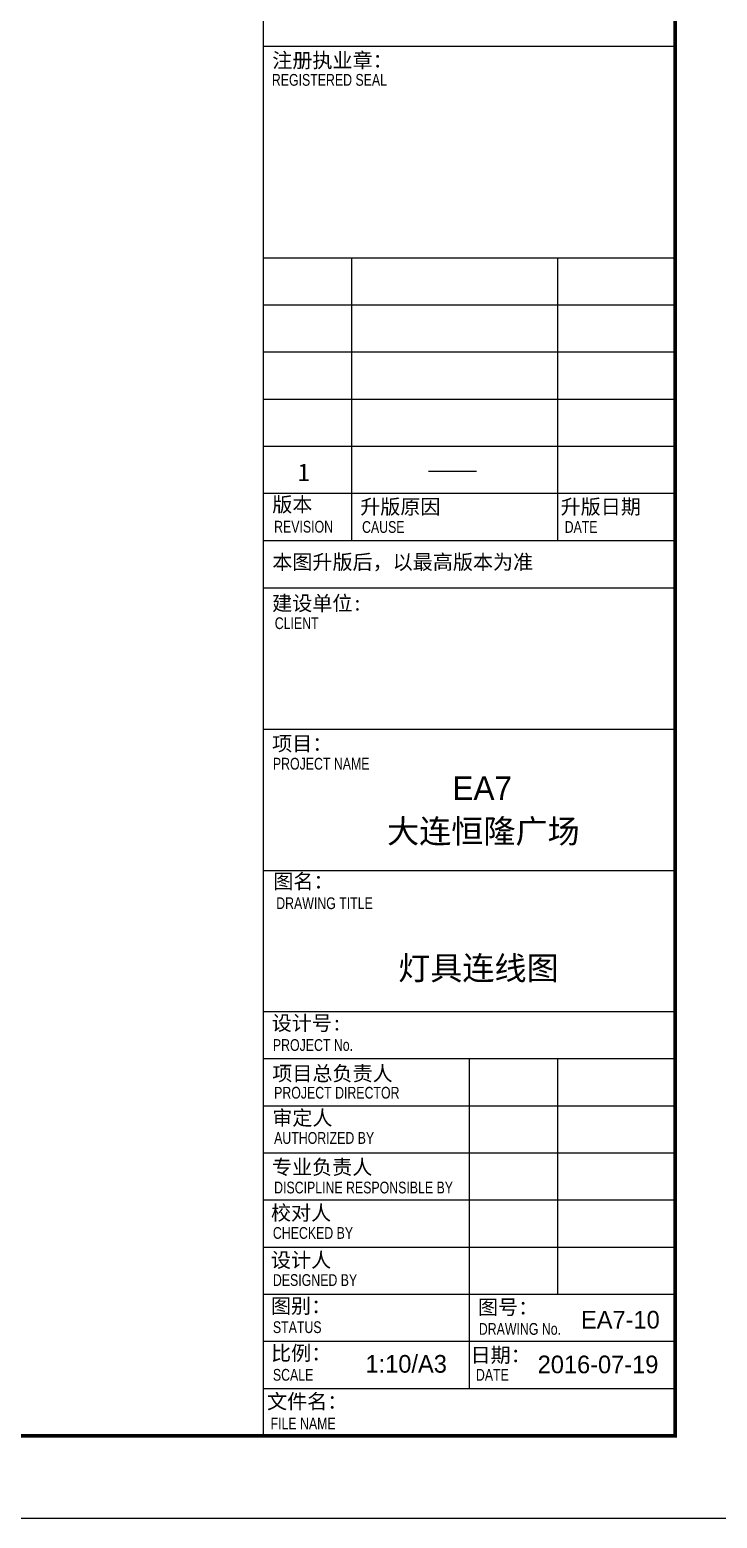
# Model space of a CAD drawing. Header units: millimetres. Extents: x 346472 to 732256, y -34068 to -15883.
# Drawn here: x 572586 to 577645, y -34068 to -23124 of the extents above; entities that cross this region are included whole.
import ezdxf

# ---------------------------------------------------------------- set-up
doc = ezdxf.new("R2010")
doc.units = ezdxf.units.MM
doc.header["$LTSCALE"] = 7
doc.layers.add('图框', color=9, linetype='Continuous')
doc.styles.add('ARIAL', font='Arial.ttf')
doc.styles.get("Standard").update_dxf_attribs({"font": 'STKaiti.ttf'})
doc.styles.add('图签-仿宋', font='')
doc.styles.add('图签-黑体', font='')
doc.styles.get('图签-仿宋').set_extended_font_data('FangSong_GB2312')
doc.styles.get('图签-黑体').set_extended_font_data('SimHei')

msp = doc.modelspace()

# ---------------------------------------------------------------- linework, layer by layer
at = {"layer": '图框', "color": 251}
for p, q in [((574304.3, -16489.1), (574304.3, -33462)), ((574304.3, -23243.6), (577335.2, -23243.6)), ((577335.2, -24802.4), (574304.3, -24802.4)), ((574953.8, -24802.4), (574953.8, -26880.7)), ((576469.2, -24802.4), (576469.2, -26880.7)), ((577335.2, -25148.8), (574304.3, -25148.8)), ((577335.2, -25495.1), (574304.3, -25495.1)), ((577335.2, -25841.5), (574304.3, -25841.5)), ((577335.2, -26187.9), (574304.3, -26187.9)), ((575520.2, -26368.6), (575874, -26368.6)), ((577335.2, -26534.3), (574304.3, -26534.3)), ((577335.2, -26880.7), (574304.3, -26880.7)), ((574304.3, -27227.1), (577335.2, -27227.1)), ((574304.3, -28266.2), (577335.2, -28266.2)), ((574304.3, -29305.4), (577335.2, -29305.4)), ((577335.2, -30344.5), (574304.3, -30344.5)), ((577335.2, -30690.9), (574304.3, -30690.9)), ((575819.8, -30690.9), (575819.8, -33115.6)), ((576469.2, -30690.9), (576469.2, -32422.9)), ((577335.2, -31037.3), (574304.3, -31037.3)), ((577335.2, -31383.7), (574304.3, -31383.7)), ((577335.2, -31730.1), (574304.3, -31730.1)), ((577335.2, -32076.5), (574304.3, -32076.5)), ((577335.2, -32422.9), (574304.3, -32422.9)), ((577335.2, -32769.2), (574304.3, -32769.2)), ((577335.2, -33115.6), (574304.3, -33115.6))]:
    msp.add_line(p, q, dxfattribs=at)
msp.add_lwpolyline([(552222.3, -34068.2), (577941.4, -34068.2), (577941.4, -15882.9), (552222.3, -15882.9)], close=True, dxfattribs=at)
at = {"layer": '图框', "color": 251, "const_width": 26}
msp.add_lwpolyline([(553521.2, -16489.1), (577335.2, -16489.1), (577335.2, -33462), (553521.2, -33462)], close=True, dxfattribs=at)

# ---------------------------------------------------------------- texts
at = {"layer": '图框', "color": 251}
for s, height, style, p in [('注册执业章：', 108.25, '图签-黑体', (574370.9, -23402.5)), ('1', 129.9, '图签-仿宋', (574559.1, -26442.4)), ('版本', 108.25, '图签-黑体', (574370.8, -26668.8)), ('升版原因', 108.25, '图签-黑体', (575017.7, -26685)), ('升版日期', 108.25, '图签-黑体', (576492.3, -26685)), ('本图升版后，以最高版本为准', 108.245, '图签-黑体', (574370.8, -27091.4)), ('建设单位:', 108.25, '图签-黑体', (574369.9, -27394.6)), ('项目：', 108.25, '图签-黑体', (574369.9, -28426)), ('图名：', 108.25, '图签-黑体', (574378.5, -29438.7)), ('设计号:', 108.25, '图签-黑体', (574366.8, -30481.4)), ('项目总负责人', 108.25, '图签-黑体', (574370.8, -30851.9)), ('审定人', 108.25, '图签-黑体', (574370.8, -31178.7)), ('专业负责人', 108.25, '图签-黑体', (574368.6, -31540.3)), ('校对人', 108.25, '图签-黑体', (574361, -31876.9)), ('设计人', 108.25, '图签-黑体', (574361, -32223.3)), ('图别：', 108.25, '图签-黑体', (574361, -32561.2)), ('图号：', 108.25, '图签-黑体', (575884.3, -32570.5)), ('比例：', 108.25, '图签-黑体', (574361.7, -32908.4)), ('日期：', 108.25, '图签-黑体', (575829.4, -32922.3)), ('文件名：', 108.25, '图签-黑体', (574332.2, -33263.6))]:
    msp.add_text(s, height=height, dxfattribs=dict(at, style=style)).set_placement(p)
at = {"layer": '图框', "color": 251, "style": 'ARIAL', "width": 0.75}
for s, height, p in [('REGISTERED SEAL', 86.596, (574367.9, -23535.7)), ('REVISION', 86.6, (574384.5, -26821.2)), ('CAUSE', 86.6, (575031.4, -26823.2)), ('DATE', 86.6, (576522.2, -26823.2)), ('CLIENT', 86.6, (574389.2, -27530.6)), ('PROJECT NAME', 86.596, (574375.5, -28563.8)), ('DRAWING TITLE', 86.596, (574399.8, -29589.5)), ('PROJECT No.', 86.596, (574375.5, -30632.1)), ('PROJECT DIRECTOR', 86.596, (574384.5, -30982.9)), ('AUTHORIZED BY', 86.596, (574384.5, -31315.4)), ('DISCIPLINE RESPONSIBLE BY', 86.596, (574384.5, -31680)), ('CHECKED BY', 86.6, (574375.5, -32013.9)), ('DESIGNED BY', 86.596, (574375.5, -32360.3)), ('STATUS', 86.6, (574375.5, -32706.7)), ('DRAWING No.', 86.596, (575890.6, -32719.6)), ('SCALE', 86.6, (574375.5, -33057)), ('DATE', 86.6, (575869.3, -33057)), ('FILE NAME', 86.6, (574358.2, -33414.4))]:
    msp.add_text(s, height=height, dxfattribs=at).set_placement(p)
at = {"layer": '图框', "color": 251}
for s, height, p in [('EA7', 173.19, (575696.7, -28786.2)), ('大连恒隆广场', 173.19, (575215.2, -29103.8)), ('2016-07-19', 129.89, (576323.4, -33002.2))]:
    msp.add_text(s, height=height, dxfattribs=at).set_placement(p)
for s, insert, char_height, width, attachment_point in [('\\pi151;{\\fSimSun|b0|i0|c134|p2;灯具连线图}', (575145.7, -29936.8), 173.193, 1602.577, 1), ('EA7-10', (576642.2, -32609.4), 129.89, 67.606, 4), ('1:10/A3', (575056.8, -32933.9), 129.89, 67.606, 4)]:
    msp.add_mtext(s, dxfattribs=dict(at, insert=insert, char_height=char_height, width=width, attachment_point=attachment_point))

doc.saveas('drawing.dxf')
